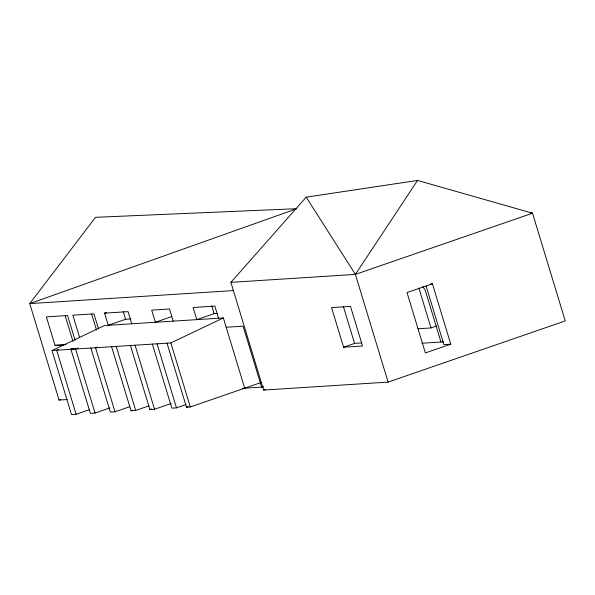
<?xml version="1.0" encoding="UTF-8"?>
<svg xmlns="http://www.w3.org/2000/svg" width="595" height="595" viewBox="0 0 595 595"><rect width="100%" height="100%" fill="white"/><g stroke="black" fill="none" stroke-linecap="round" stroke-linejoin="round"><path stroke-width="0.89" d="M388.119 382.102L355.394 274.399L417.564 180.426L532.525 213.211L565.25 320.921L388.119 382.102L263.622 390.067L230.897 282.357L306.194 197.168L417.564 180.426M89.28 409.724L76.123 414.269L71.467 414.574L52.01 350.529L104.519 325.532L223.356 317.931L244.701 388.178M52.01 350.529L170.854 342.928L223.356 317.931M130.989 318.965L125.567 319.307L108.253 325.294L104.564 313.149L106.297 312.554M58.422 349.622L56.666 350.232L76.123 414.269M109.941 407.91L95.036 413.064L90.38 413.361L70.865 349.124L73.497 348.216M70.865 349.124L75.52 348.826L78.153 347.919M171.821 316.592L155.369 322.274L151.688 310.136L169.538 308.991L173.227 321.136M97.29 347.138L95.535 347.74L114.991 411.785L129.903 406.638M217.733 313.416L214.103 313.647L196.789 319.627L193.1 307.489L214.862 306.098L218.551 318.236M230.897 282.357L355.394 274.399L532.525 213.211L530.681 213.077M233.485 290.568L29.75 303.606L296.838 208.689L95.512 217.316L29.75 303.606L59.054 400.056L60.794 399.453M432.431 283.815L407.025 292.584L425.358 352.939L450.765 344.17L432.431 283.815L430.713 283.919M111.592 346.714L131.049 410.758L132.804 410.156M131.049 410.758L135.705 410.461L148.862 405.916M130.424 345.509L149.888 409.553L151.636 408.951M149.888 409.553L154.536 409.256L171.204 403.499M343.583 347.19L362.511 345.985L350.477 306.395L331.556 307.6L343.583 347.19L354.583 343.389L343.36 306.44M152.38 344.111L171.836 408.148L176.492 407.85L186.138 404.518M167.017 343.174L186.473 407.211L188.228 406.608M186.473 407.211L190.311 406.965L261.153 382.496M418.04 328.76L430.988 327.934L436.671 325.971M263.347 386.505L261.614 387.1L243.095 326.164L226.189 327.243M263.622 390.067L265.311 389.48M530.681 213.33L532.525 213.211M104.564 313.149L128.051 311.646L131.74 323.792M75.111 340.407L67.547 315.521L46.373 316.875L55.015 345.316L66.06 344.609M354.427 343.404L361.797 342.928M421.81 343.255L443.706 341.85M450.765 344.17L443.907 344.602L426.109 286.024M59.054 400.056L67.287 399.528M242.403 388.327L263.347 386.988M114.991 411.785L110.343 412.082L90.879 348.038M55.015 345.316L63.167 345.159M422.71 286.47L425.247 290.271L440.969 342.028M306.194 197.168L355.394 274.399M418.843 287.958L430.988 327.934M211.731 305.845L214.103 313.647M170.854 342.928L190.311 406.965M157.035 343.813L176.492 407.85M135.08 345.212L154.536 409.256M123.195 311.505L125.567 319.307M116.248 346.416L135.705 410.461M98.525 328.938L93.936 313.833L72.835 315.179L79.581 337.402M91.652 314.145L96.464 329.98M75.52 348.826L95.036 413.064M65.197 315.863L72.969 341.433"/></g></svg>
